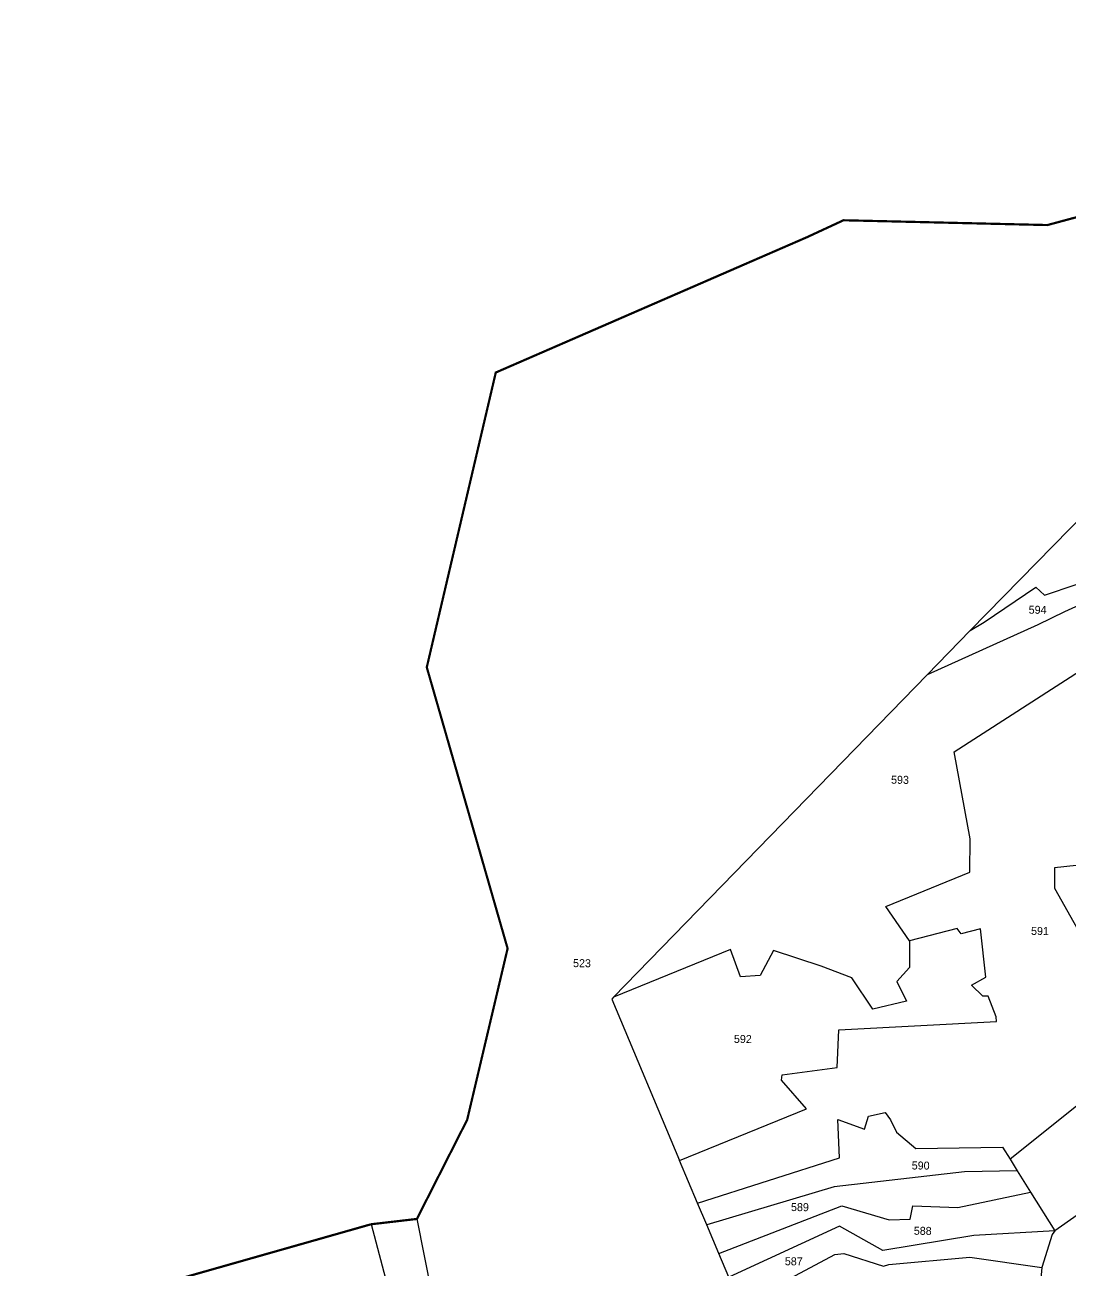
# Model space of a CAD drawing. Header units: metres. Extents: x 261324 to 273196, y 2168580 to 2176145.
# Drawn here: x 267225 to 268431, y 2174401 to 2175838 of the extents above; entities that cross this region are included whole.
import ezdxf

# ---------------------------------------------------------------- set-up
doc = ezdxf.new("R2010")
doc.units = ezdxf.units.M
for name, color, linetype in [('POLY_PARCEL', 6, 'Continuous'), ('POLY_ROAD', 30, 'Continuous'), ('TEXT_PARCEL', 7, 'Continuous'), ('V_BOUND_LINE', 7, 'Continuous')]:
    doc.layers.add(name, color=color, linetype=linetype)
doc.styles.add('TEXT_MAP', font='KRDEV050.TTF', dxfattribs={"height": 1.8})

# ---------------------------------------------------------------- blocks, each defined once
blk = doc.blocks.new('HF')
at = {"layer": 'POLY_PARCEL'}
for points in [[(273903.2, 2173133.34), (273873.65, 2173102.56)], [(273918.46, 2173118.02), (273894.76, 2173106.93), (273888.82, 2173104.02), (273864.04, 2173092.49)], [(273873.65, 2173102.56), (273876.74, 2173104.48), (273888.32, 2173112.45), (273890.25, 2173110.65), (273911.58, 2173118.04)], [(273864.04, 2173092.49), (273873.65, 2173102.56)], [(273860.63, 2173032.63), (273855.27, 2173040.31), (273874.09, 2173048.2), (273874.09, 2173055.7), (273870.25, 2173075.23), (273899.59, 2173094.53)], [(273864.04, 2173092.49), (273794.23, 2173019.31)], [(273916.92, 2173051.7), (273909.81, 2173051.35), (273893.1, 2173049.37), (273893.16, 2173044.77), (273902.65, 2173028.24)], [(273809.42, 2172982.73), (273837.83, 2172994.6), (273832.19, 2173001.01), (273832.3, 2173002.23), (273844.65, 2173004.03), (273844.94, 2173012.47), (273880.43, 2173014.69), (273880.31, 2173015.73), (273878.45, 2173020.39), (273877.29, 2173020.39), (273874.67, 2173022.83), (273877.93, 2173024.64), (273876.59, 2173035.48), (273872.22, 2173034.32), (273871.35, 2173035.54), (273860.63, 2173032.63)], [(273860.63, 2173032.63), (273860.69, 2173026.64), (273857.91, 2173023.49), (273860.09, 2173019.07), (273852.52, 2173017.2), (273847.79, 2173024.22), (273840.83, 2173026.76), (273830.11, 2173030.15), (273827.14, 2173024.52), (273822.72, 2173024.16), (273820.42, 2173030.27), (273794.23, 2173019.31)], [(273794.23, 2173019.31), (273793.81, 2173018.86), (273809.42, 2172982.73)], [(273914.59, 2172988.26), (273904.52, 2173000.68), (273883.75, 2172983.73)], [(273813.55, 2172973.19), (273845.39, 2172983.68), (273844.93, 2172992.3), (273850.98, 2172990.15), (273851.8, 2172993.11), (273855.53, 2172993.99), (273856.75, 2172992.36), (273858.15, 2172989.56), (273862.51, 2172985.95), (273882, 2172986.47), (273883.75, 2172983.73)], [(273883.75, 2172983.73), (273885.38, 2172981.18)], [(273813.55, 2172973.19), (273809.42, 2172982.73)], [(273885.38, 2172981.18), (273873.55, 2172980.83), (273844.24, 2172977.15), (273815.67, 2172968.31)], [(273885.38, 2172981.18), (273888.44, 2172976.4)], [(273818.43, 2172961.93), (273846.02, 2172972.89), (273856.68, 2172969.86), (273861.4, 2172970.04), (273861.98, 2172973.06), (273872.09, 2172972.77), (273888.44, 2172976.4)], [(273888.44, 2172976.4), (273893.98, 2172967.73)], [(273815.67, 2172968.31), (273813.55, 2172973.19)], [(273903.18, 2172974.33), (273893.98, 2172967.73)], [(273818.43, 2172961.93), (273815.67, 2172968.31)], [(273893.98, 2172967.73), (273875.76, 2172966.55), (273855.32, 2172962.94), (273845.54, 2172968.29), (273820.75, 2172956.57)], [(273893.98, 2172967.73), (273893.37, 2172966.88), (273891.13, 2172959.5)], [(273820.75, 2172956.57), (273818.43, 2172961.93)], [(273823.42, 2172950.41), (273844.55, 2172961.95), (273846.59, 2172962.18), (273855.55, 2172959.39), (273856.72, 2172959.79), (273874.89, 2172961.6), (273891.13, 2172959.5)], [(273891.13, 2172959.5), (273890.53, 2172951.87)]]:
    blk.add_lwpolyline(points, dxfattribs=at)
at = {"layer": 'POLY_ROAD'}
for points in [[(273740.17, 2172967.71), (273752.75, 2172922.09)], [(273750.47, 2172969.01), (273781.77, 2172818.78), (273784.48, 2172809.6)]]:
    blk.add_lwpolyline(points, dxfattribs=at)
at = {"layer": 'V_BOUND_LINE', "const_width": 0.5}
for points in [[(273750.47, 2172969.01), (273761.56, 2172991.41), (273770.28, 2173030.03), (273751.48, 2173093.09), (273766.35, 2173159.53), (273836.13, 2173190.69), (273844.22, 2173194.54), (273890.09, 2173193.91), (273933.79, 2173206.15), (273951.16, 2173216.1), (273991.92, 2173239.68)], [(273662.87, 2172936.16), (273690.04, 2172952.93), (273740.17, 2172967.71)], [(273740.17, 2172967.71), (273750.47, 2172969.01)]]:
    blk.add_lwpolyline(points, dxfattribs=at)
at = {"layer": 'TEXT_PARCEL', "style": 'TEXT_MAP'}
for s, p in [('594', (273886.73, 2173106.47)), ('593', (273856.15, 2173067.93)), ('591', (273887.97, 2173034.24)), ('523', (273785.03, 2173025.99)), ('592', (273821.38, 2173009.3)), ('590', (273861.65, 2172981.23)), ('589', (273834.59, 2172971.61)), ('588', (273862.26, 2172966.55)), ('587', (273833.32, 2172959.41))]:
    blk.add_text(s, height=1.8, dxfattribs=at).set_placement(p)
blk = doc.blocks.new('FD')
blk.add_blockref('HF', (0, 0))

msp = doc.modelspace()

# ---------------------------------------------------------------- block references
at = {"xscale": 5.130451255006628, "yscale": 5.130451255006628, "zscale": 5.130451255006628, "rotation": 359.438771853458}
msp.add_blockref('FD', (-1245917.8, -8959559.4), dxfattribs=at)

doc.saveas('drawing.dxf')
